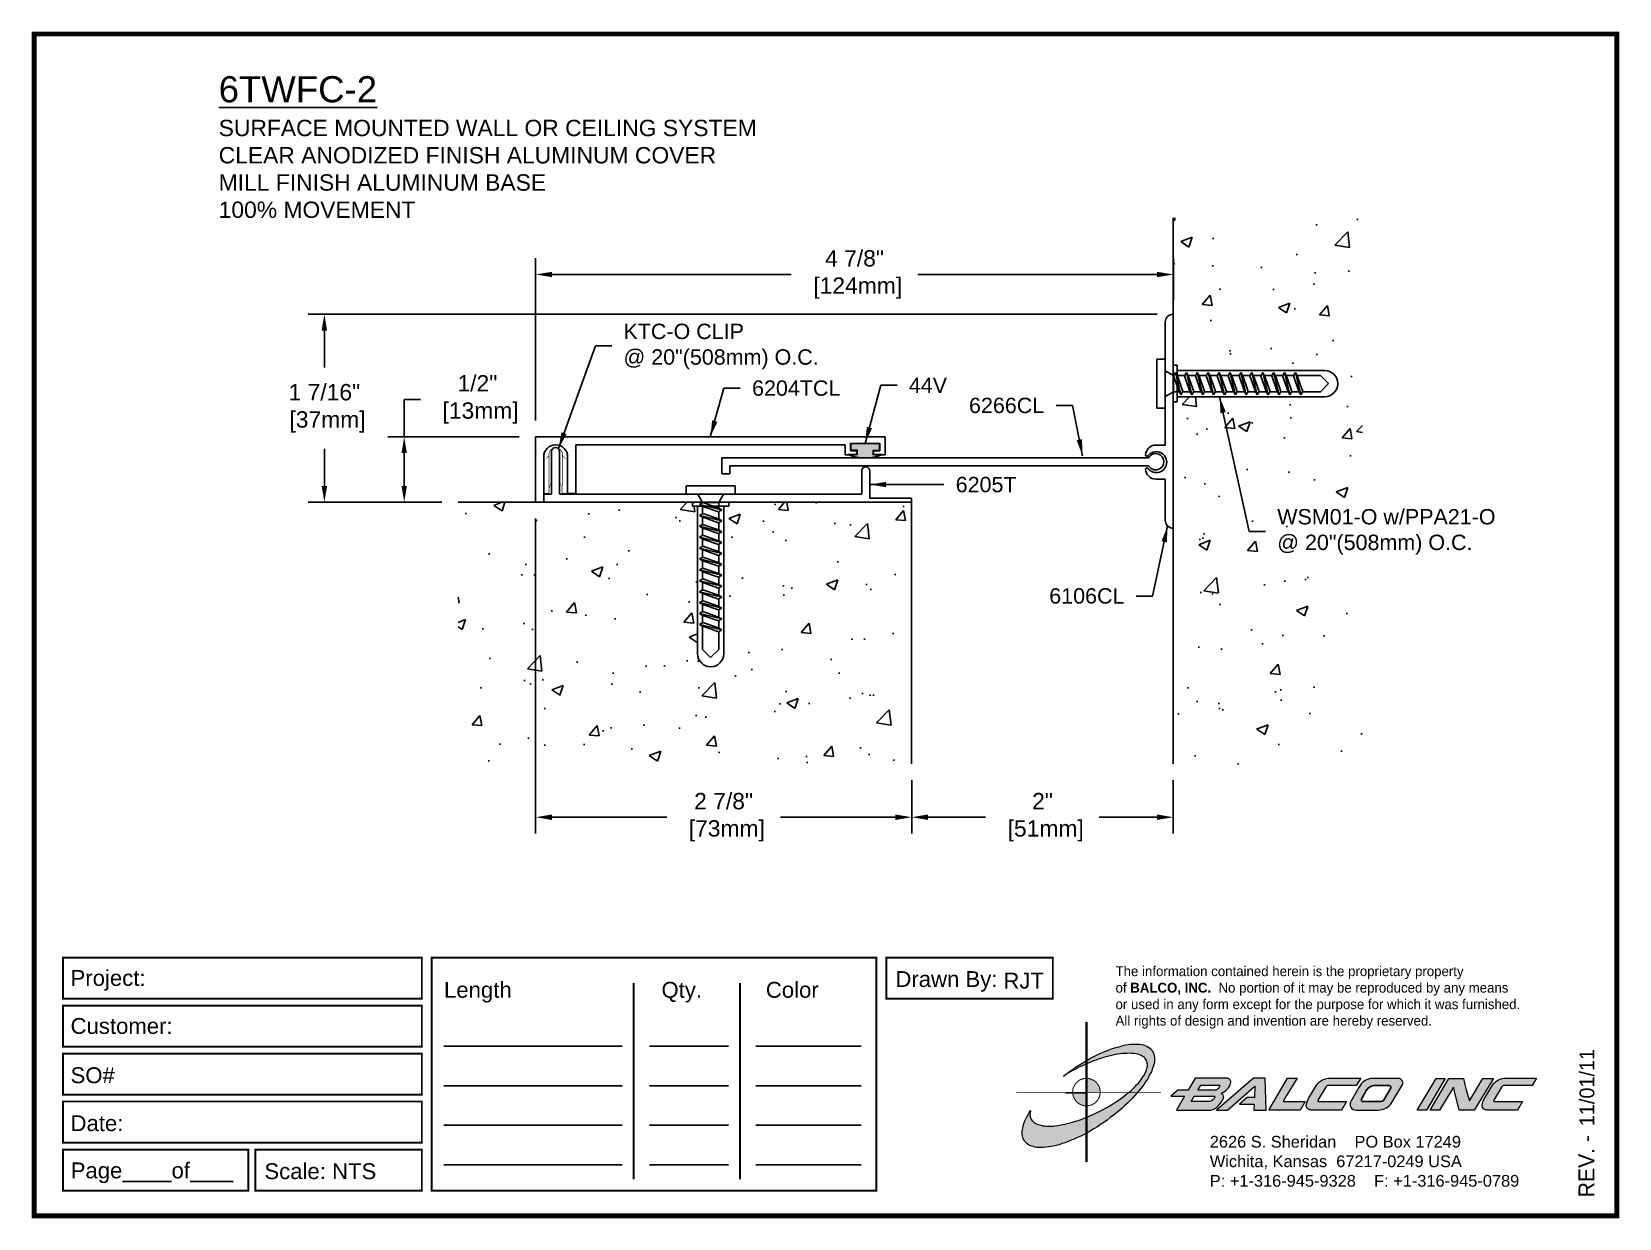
# Paper-space layout 'Layout1' of a CAD drawing. Header units: inches. Extents: x 0 to 10, y 0 to 7.5.
# The model-space entities are those that its viewports show. They can reach past a viewport. Long polylines and large blocks are cut down to what shows.
import ezdxf

# ---------------------------------------------------------------- set-up
doc = ezdxf.new("R2010")
doc.units = ezdxf.units.IN
doc.header["$MEASUREMENT"] = 0
for name, color, linetype in [('Anchors', 4, 'Continuous'), ('Border', 7, 'Continuous'), ('Conditions', 1, 'Continuous'), ('Dimensions', 3, 'Continuous'), ('Fillers', 2, 'Continuous'), ('Metals', 7, 'Continuous'), ('Text', 2, 'Continuous')]:
    doc.layers.add(name, color=color, linetype=linetype)
doc.styles.add('ARIAL', font='arial.ttf')
doc.styles.add('Copyright', font='ERASDEMI.TTF')
doc.styles.get("Standard").update_dxf_attribs({"font": 'arial.ttf'})
doc.dimstyles.new('ARIAL', dxfattribs={"dimtxt": 0.125, "dimasz": 0.125, "dimexe": 0.125, "dimexo": 0.125, "dimgap": 0.125, "dimtad": 0, "dimtih": 1, "dimtoh": 1, "dimdec": 4, "dimzin": 0, "dimdsep": 46, "dimlunit": 4, "dimtxsty": 'ARIAL', "dimcen": 0.09, "dimadec": 0, "dimazin": 0, "dimtfac": 1, "dimtdec": 4, "dimtofl": 0, "dimtmove": 0, "dimatfit": 3, "dimfxl": 0, "dimfrac": 2, "dimtolj": 1, "dimtzin": 0, "dimarcsym": 0})
doc.dimstyles.get("Standard").update_dxf_attribs({"dimtxt": 0.1175, "dimasz": 0.1175, "dimexe": 0.125, "dimexo": 0.125, "dimgap": 0.09, "dimtad": 0, "dimtih": 1, "dimtoh": 1, "dimdec": 4, "dimzin": 0, "dimdsep": 46, "dimlunit": 4, "dimtxsty": 'Standard', "dimcen": 0.09, "dimadec": 0, "dimazin": 0, "dimtfac": 1, "dimtdec": 4, "dimtofl": 0, "dimtmove": 0, "dimatfit": 3, "dimfxl": 0, "dimfrac": 2, "dimtolj": 1, "dimtzin": 0, "dimarcsym": 0})

# ---------------------------------------------------------------- blocks, each defined once
blk = doc.blocks.new('ACADlogo')
h = blk.add_hatch(color=256)
h.paths.add_polyline_path([(-3.346, 1.223), (-3.351, 1.223), (-3.351, 0.979), (-3.346, 0.982)])
h.paths.add_polyline_path([(-3.346, 0.961), (-3.351, 0.959), (-3.351, 0.868), (-3.346, 0.868)])
h.paths.add_polyline_path([(-3.346, 0.777), (-3.351, 0.777), (-3.351, 0.699), (-3.351, 0.695), (-3.35, 0.695), (-3.346, 0.695)])
h.paths.add_polyline_path([(-3.346, 0.864), (-3.346, 0.868), (-3.35, 0.868), (-3.351, 0.868), (-3.351, 0.777), (-3.346, 0.777), (-3.346, 0.778), (-3.348, 0.778)])
h.paths.add_polyline_path([(-3.346, 0.524), (-3.351, 0.521), (-3.351, 0.342), (-3.346, 0.342)])
h.paths.add_polyline_path([(-3.346, 0.695), (-3.351, 0.695), (-3.351, 0.621), (-3.346, 0.623)])
h.paths.add_polyline_path([(-3.346, 0.623), (-3.351, 0.621), (-3.351, 0.521), (-3.346, 0.524)])
h.paths.add_polyline_path([(-3.346, 0.982), (-3.351, 0.979), (-3.351, 0.959), (-3.346, 0.961)])
h = blk.add_hatch(color=175)
h.paths.add_polyline_path([(-3.518, 0.573), (-3.534, 0.571), (-3.548, 0.569), (-3.562, 0.567), (-3.576, 0.567), (-3.589, 0.566), (-3.602, 0.567), (-3.614, 0.568), (-3.625, 0.569), (-3.636, 0.572), (-3.646, 0.574), (-3.656, 0.577), (-3.664, 0.581), (-3.673, 0.585), (-3.679, 0.589), (-3.685, 0.595), (-3.688, 0.598), (-3.691, 0.6), (-3.695, 0.607), (-3.699, 0.614), (-3.703, 0.621), (-3.704, 0.626), (-3.705, 0.631), (-3.706, 0.637), (-3.706, 0.642), (-3.705, 0.648), (-3.705, 0.653), (-3.703, 0.659), (-3.702, 0.665), (-3.71, 0.652), (-3.717, 0.639), (-3.725, 0.626), (-3.731, 0.613), (-3.737, 0.601), (-3.741, 0.589), (-3.746, 0.577), (-3.749, 0.566), (-3.751, 0.555), (-3.753, 0.544), (-3.754, 0.538), (-3.754, 0.533), (-3.755, 0.523), (-3.754, 0.513), (-3.753, 0.508), (-3.752, 0.503), (-3.75, 0.494), (-3.748, 0.486), (-3.743, 0.477), (-3.74, 0.473), (-3.738, 0.469), (-3.734, 0.465), (-3.73, 0.461), (-3.723, 0.455), (-3.715, 0.449), (-3.706, 0.445), (-3.695, 0.44), (-3.685, 0.437), (-3.674, 0.434), (-3.661, 0.432), (-3.648, 0.431), (-3.634, 0.431), (-3.62, 0.431), (-3.604, 0.433), (-3.588, 0.435), (-3.572, 0.438), (-3.556, 0.441), (-3.538, 0.445), (-3.52, 0.449), (-3.503, 0.456), (-3.483, 0.461), (-3.464, 0.469), (-3.445, 0.477), (-3.426, 0.485), (-3.406, 0.494), (-3.385, 0.503), (-3.364, 0.514), (-3.351, 0.521), (-3.351, 0.621), (-3.364, 0.616), (-3.382, 0.609), (-3.4, 0.603), (-3.418, 0.598), (-3.436, 0.592), (-3.453, 0.587), (-3.47, 0.583), (-3.486, 0.579), (-3.503, 0.576)])
h.paths.add_polyline_path([(-3.215, 0.687), (-3.251, 0.667), (-3.289, 0.649), (-3.327, 0.631), (-3.345, 0.623), (-3.346, 0.623), (-3.346, 0.524), (-3.343, 0.525), (-3.323, 0.537), (-3.302, 0.549), (-3.28, 0.563), (-3.259, 0.577), (-3.238, 0.59), (-3.218, 0.605), (-3.198, 0.62), (-3.179, 0.635), (-3.16, 0.65), (-3.141, 0.665), (-3.123, 0.681), (-3.106, 0.696), (-3.089, 0.712), (-3.074, 0.727), (-3.058, 0.743), (-3.043, 0.759), (-3.03, 0.775), (-3.028, 0.777), (-3.085, 0.777), (-3.091, 0.772), (-3.105, 0.761), (-3.118, 0.75), (-3.134, 0.739), (-3.149, 0.729), (-3.165, 0.718), (-3.182, 0.707), (-3.198, 0.697)])
h.paths.add_polyline_path([(-2.921, 1.009), (-2.922, 1.015), (-2.924, 1.02), (-2.926, 1.029), (-2.931, 1.038), (-2.934, 1.043), (-2.936, 1.047), (-2.94, 1.05), (-2.943, 1.054), (-2.951, 1.06), (-2.959, 1.066), (-2.968, 1.071), (-2.978, 1.075), (-2.989, 1.079), (-3, 1.081), (-3.013, 1.083), (-3.026, 1.084), (-3.04, 1.084), (-3.054, 1.084), (-3.07, 1.083), (-3.085, 1.081), (-3.102, 1.079), (-3.118, 1.075), (-3.136, 1.07), (-3.153, 1.066), (-3.171, 1.06), (-3.191, 1.054), (-3.21, 1.047), (-3.229, 1.039), (-3.248, 1.031), (-3.268, 1.022), (-3.289, 1.012), (-3.31, 1.002), (-3.33, 0.991), (-3.346, 0.982), (-3.346, 0.961), (-3.342, 0.962), (-3.323, 0.971), (-3.305, 0.978), (-3.287, 0.984), (-3.268, 0.991), (-3.251, 0.996), (-3.234, 1.002), (-3.216, 1.007), (-3.199, 1.011), (-3.182, 1.015), (-3.167, 1.018), (-3.15, 1.021), (-3.136, 1.023), (-3.121, 1.025), (-3.107, 1.026), (-3.093, 1.026), (-3.079, 1.027), (-3.067, 1.026), (-3.054, 1.026), (-3.043, 1.025), (-3.032, 1.022), (-3.022, 1.02), (-3.013, 1.016), (-3.004, 1.013), (-2.997, 1.009), (-2.989, 1.005), (-2.983, 0.999), (-2.98, 0.996), (-2.978, 0.994), (-2.973, 0.987), (-2.969, 0.981), (-2.967, 0.973), (-2.965, 0.965), (-2.964, 0.957), (-2.964, 0.949), (-2.964, 0.944), (-2.965, 0.94), (-2.967, 0.93), (-2.969, 0.921), (-2.973, 0.911), (-2.978, 0.901), (-2.983, 0.891), (-2.989, 0.881), (-2.996, 0.871), (-3.004, 0.86), (-3.012, 0.849), (-3.021, 0.838), (-3.032, 0.827), (-3.042, 0.816), (-3.053, 0.805), (-3.065, 0.794), (-3.077, 0.783), (-3.085, 0.777), (-3.028, 0.777), (-3.016, 0.791), (-3.004, 0.806), (-2.992, 0.822), (-2.981, 0.837), (-2.971, 0.852), (-2.962, 0.866), (-2.954, 0.882), (-2.946, 0.896), (-2.939, 0.91), (-2.934, 0.924), (-2.929, 0.938), (-2.926, 0.944), (-2.925, 0.951), (-2.922, 0.963), (-2.92, 0.975), (-2.92, 0.982), (-2.919, 0.987), (-2.92, 0.999), (-2.92, 1.005)])
h.paths.add_polyline_path([(-3.372, 0.966), (-3.393, 0.953), (-3.415, 0.94), (-3.435, 0.925), (-3.455, 0.911), (-3.475, 0.897), (-3.494, 0.882), (-3.468, 0.898), (-3.439, 0.915), (-3.41, 0.93), (-3.396, 0.938), (-3.38, 0.945), (-3.351, 0.959), (-3.351, 0.979)])
h = blk.add_hatch(color=256)
h.paths.add_polyline_path([(-3.268, 0.814), (-3.27, 0.819), (-3.273, 0.824), (-3.276, 0.828), (-3.279, 0.833), (-3.282, 0.837), (-3.286, 0.841), (-3.29, 0.845), (-3.294, 0.849), (-3.298, 0.852), (-3.303, 0.855), (-3.308, 0.858), (-3.313, 0.86), (-3.318, 0.863), (-3.323, 0.864), (-3.328, 0.866), (-3.334, 0.867), (-3.339, 0.868), (-3.345, 0.868), (-3.346, 0.868), (-3.346, 0.777), (-3.335, 0.777), (-3.262, 0.777), (-3.262, 0.781), (-3.262, 0.787), (-3.263, 0.792), (-3.264, 0.798), (-3.265, 0.803), (-3.266, 0.808)])
h.paths.add_polyline_path([(-3.351, 0.777), (-3.436, 0.777), (-3.435, 0.773), (-3.435, 0.768), (-3.434, 0.762), (-3.432, 0.757), (-3.431, 0.752), (-3.428, 0.747), (-3.426, 0.742), (-3.423, 0.737), (-3.42, 0.732), (-3.417, 0.728), (-3.414, 0.723), (-3.41, 0.719), (-3.406, 0.716), (-3.401, 0.712), (-3.397, 0.709), (-3.392, 0.706), (-3.387, 0.704), (-3.382, 0.701), (-3.377, 0.699), (-3.372, 0.698), (-3.367, 0.696), (-3.361, 0.695), (-3.356, 0.695), (-3.351, 0.695)])
h.paths.add_polyline_path([(-3.346, 0.868), (-3.35, 0.868), (-3.351, 0.868), (-3.351, 0.777), (-3.346, 0.777)])
h = blk.add_hatch(color=256)
h.paths.add_polyline_path([(-2.438, 0.844, 0.412988), (-2.461, 0.869), (-2.663, 0.869), (-2.707, 0.794), (-2.771, 0.794), (-2.815, 0.755), (-2.73, 0.755), (-2.781, 0.668), (-2.563, 0.668, 0.107996), (-2.538, 0.677, 0.108939), (-2.494, 0.724, 0.080345), (-2.483, 0.745, 0.419497), (-2.499, 0.773, 0.149928), (-2.447, 0.815, 0.134283)])
h.paths.add_polyline_path([(-2.507, 0.821, -0.209012), (-2.532, 0.794), (-2.538, 0.794), (-2.646, 0.794), (-2.627, 0.825), (-2.51, 0.825, -0.56619)], flags=16)
h.paths.add_polyline_path([(-2.538, 0.75, -0.241309), (-2.569, 0.722), (-2.688, 0.722), (-2.669, 0.755), (-2.541, 0.755, -0.56619)], flags=16)
for points in [[(-2.285, 0.819), (-2.287, 0.748), (-2.335, 0.748), (-2.383, 0.705), (-2.29, 0.705), (-2.292, 0.668), (-2.215, 0.668), (-2.221, 0.869), (-2.295, 0.869), (-2.527, 0.668), (-2.458, 0.668)], [(-2.018, 0.869), (-2.079, 0.869), (-2.198, 0.668), (-2, 0.668), (-1.968, 0.722), (-2.107, 0.722), (-2.085, 0.759), (-2.064, 0.794)], [(-1.617, 0.869), (-1.807, 0.869, 0.270182), (-1.896, 0.825), (-1.946, 0.742, 0.109019), (-1.961, 0.695, 0.340665), (-1.945, 0.672, 0.129907), (-1.923, 0.668), (-1.738, 0.668), (-1.706, 0.722), (-1.878, 0.722), (-1.882, 0.722, -0.601242), (-1.887, 0.731), (-1.838, 0.813, -0.253048), (-1.821, 0.823), (-1.645, 0.823)], [(-1.083, 0.867), (-1.14, 0.867), (-1.261, 0.667), (-1.26, 0.667), (-1.202, 0.667)], [(-0.96, 0.83), (-0.969, 0.867), (-1.061, 0.867), (-1.179, 0.667), (-1.12, 0.667), (-1.031, 0.812), (-0.995, 0.667), (-0.9, 0.667), (-0.778, 0.867), (-0.846, 0.867), (-0.931, 0.727), (-0.951, 0.795)], [(-0.507, 0.869), (-0.697, 0.869, 0.270182), (-0.786, 0.825), (-0.836, 0.742, 0.109019), (-0.85, 0.695, 0.340665), (-0.835, 0.672, 0.129907), (-0.812, 0.668), (-0.628, 0.668), (-0.595, 0.722), (-0.768, 0.722), (-0.772, 0.722, -0.601242), (-0.777, 0.731), (-0.728, 0.813, -0.253048), (-0.71, 0.823), (-0.534, 0.823)], [(-3.346, 0.623), (-3.351, 0.621), (-3.351, 0.521), (-3.346, 0.524)]]:
    blk.add_hatch(color=256).paths.add_polyline_path(points)
h = blk.add_hatch(color=256)
h.paths.add_polyline_path([(-1.377, 0.868), (-1.383, 0.868), (-1.383, 0.868), (-1.44, 0.868), (-1.492, 0.868), (-1.541, 0.868, 0.297712), (-1.628, 0.811), (-1.68, 0.723, 0.585116), (-1.646, 0.668), (-1.506, 0.668, 0.210586), (-1.429, 0.703), (-1.415, 0.726), (-1.389, 0.769), (-1.352, 0.831, 0.4352)])
h.paths.add_polyline_path([(-1.437, 0.823, -0.603783), (-1.428, 0.805), (-1.431, 0.801), (-1.434, 0.796), (-1.438, 0.789), (-1.474, 0.728, -0.229001), (-1.489, 0.722), (-1.494, 0.722), (-1.501, 0.722), (-1.597, 0.722), (-1.604, 0.722, -0.492401), (-1.613, 0.734), (-1.601, 0.757), (-1.591, 0.775), (-1.582, 0.791, -0.238368), (-1.535, 0.823)], flags=16)
for q in [(-3.48, 0.777), (-3.351, 0.642)]:
    blk.add_line((-3.351, 0.777), q)
at = {"color": 7, "lineweight": 0}
for points in [[(-3.351, 1.223), (-3.346, 1.223), (-3.346, 0.342), (-3.351, 0.342), (-3.351, 1.223)], [(-2.292, 0.668), (-2.215, 0.668), (-2.221, 0.869), (-2.295, 0.869), (-2.527, 0.668), (-2.458, 0.668), (-2.285, 0.819), (-2.287, 0.748), (-2.286, 0.748), (-2.335, 0.748), (-2.383, 0.705), (-2.29, 0.705), (-2.292, 0.668), (-2.292, 0.668)], [(-2.198, 0.668), (-2.079, 0.869), (-2.018, 0.869), (-2.064, 0.794), (-2.085, 0.759), (-2.107, 0.722), (-1.968, 0.722), (-2, 0.668), (-2.198, 0.668), (-2.198, 0.668)], [(-1.383, 0.868), (-1.383, 0.868)], [(-1.261, 0.667), (-1.14, 0.867), (-1.083, 0.867), (-1.202, 0.667), (-1.26, 0.667), (-1.261, 0.667), (-1.261, 0.667)], [(-0.9, 0.667), (-0.995, 0.667), (-1.031, 0.812), (-1.12, 0.667), (-1.179, 0.667), (-1.061, 0.867), (-0.969, 0.867), (-0.96, 0.83), (-0.951, 0.795), (-0.931, 0.727), (-0.846, 0.867), (-0.778, 0.867), (-0.9, 0.667), (-0.9, 0.667)]]:
    blk.add_lwpolyline(points, dxfattribs=at)
at = {"color": 175, "lineweight": 0}
blk.add_lwpolyline([(-2.926, 1.029), (-2.924, 1.02), (-2.922, 1.015), (-2.921, 1.009), (-2.92, 1.005), (-2.92, 0.999), (-2.919, 0.987), (-2.92, 0.982), (-2.92, 0.975), (-2.922, 0.963), (-2.925, 0.951), (-2.926, 0.944), (-2.929, 0.938), (-2.934, 0.924), (-2.939, 0.91), (-2.946, 0.896), (-2.954, 0.882), (-2.962, 0.866), (-2.971, 0.852), (-2.981, 0.837), (-2.992, 0.822), (-3.004, 0.806), (-3.016, 0.791), (-3.03, 0.775), (-3.043, 0.759), (-3.058, 0.743), (-3.074, 0.727), (-3.089, 0.712), (-3.106, 0.696), (-3.123, 0.681), (-3.141, 0.665), (-3.16, 0.65), (-3.179, 0.635), (-3.198, 0.62), (-3.218, 0.605), (-3.238, 0.59), (-3.259, 0.577), (-3.28, 0.563), (-3.302, 0.549), (-3.323, 0.537), (-3.343, 0.525), (-3.364, 0.514), (-3.385, 0.503), (-3.406, 0.494), (-3.426, 0.485), (-3.445, 0.477), (-3.464, 0.469), (-3.483, 0.461), (-3.503, 0.456), (-3.52, 0.449), (-3.538, 0.445), (-3.556, 0.441), (-3.572, 0.438), (-3.588, 0.435), (-3.604, 0.433), (-3.62, 0.431), (-3.634, 0.431), (-3.648, 0.431), (-3.661, 0.432), (-3.674, 0.434), (-3.685, 0.437), (-3.695, 0.44), (-3.706, 0.445), (-3.715, 0.449), (-3.723, 0.455), (-3.73, 0.461), (-3.734, 0.465), (-3.738, 0.469), (-3.74, 0.473), (-3.743, 0.477), (-3.748, 0.486), (-3.75, 0.494), (-3.752, 0.503), (-3.753, 0.508), (-3.754, 0.513), (-3.755, 0.523), (-3.754, 0.533), (-3.754, 0.538), (-3.753, 0.544), (-3.751, 0.555), (-3.749, 0.566), (-3.746, 0.577), (-3.741, 0.589), (-3.737, 0.601), (-3.731, 0.613), (-3.725, 0.626), (-3.717, 0.639), (-3.71, 0.652), (-3.702, 0.665), (-3.703, 0.659), (-3.705, 0.653), (-3.705, 0.648), (-3.706, 0.642), (-3.706, 0.637), (-3.705, 0.631), (-3.704, 0.626), (-3.703, 0.621), (-3.699, 0.614), (-3.695, 0.607), (-3.691, 0.6), (-3.688, 0.598), (-3.685, 0.595), (-3.679, 0.589), (-3.673, 0.585), (-3.664, 0.581), (-3.656, 0.577), (-3.646, 0.574), (-3.636, 0.572), (-3.625, 0.569), (-3.614, 0.568), (-3.602, 0.567), (-3.589, 0.566), (-3.576, 0.567), (-3.562, 0.567), (-3.548, 0.569), (-3.534, 0.571), (-3.518, 0.573), (-3.503, 0.576), (-3.486, 0.579), (-3.47, 0.583), (-3.453, 0.587), (-3.436, 0.592), (-3.418, 0.598), (-3.4, 0.603), (-3.382, 0.609), (-3.364, 0.616), (-3.345, 0.623), (-3.327, 0.631), (-3.289, 0.649), (-3.251, 0.667), (-3.215, 0.687), (-3.198, 0.697), (-3.182, 0.707), (-3.165, 0.718), (-3.149, 0.729), (-3.134, 0.739), (-3.118, 0.75), (-3.105, 0.761), (-3.091, 0.772), (-3.077, 0.783), (-3.065, 0.794), (-3.053, 0.805), (-3.042, 0.816), (-3.032, 0.827), (-3.021, 0.838), (-3.012, 0.849), (-3.004, 0.86), (-2.996, 0.871), (-2.989, 0.881), (-2.983, 0.891), (-2.978, 0.901), (-2.973, 0.911), (-2.969, 0.921), (-2.967, 0.93), (-2.965, 0.94), (-2.964, 0.944), (-2.964, 0.949), (-2.964, 0.957), (-2.965, 0.965), (-2.967, 0.973), (-2.969, 0.981), (-2.973, 0.987), (-2.978, 0.994), (-2.98, 0.996), (-2.983, 0.999), (-2.989, 1.005), (-2.997, 1.009), (-3.004, 1.013), (-3.013, 1.016), (-3.022, 1.02), (-3.032, 1.022), (-3.043, 1.025), (-3.054, 1.026), (-3.067, 1.026), (-3.079, 1.027), (-3.093, 1.026), (-3.107, 1.026), (-3.121, 1.025), (-3.136, 1.023), (-3.15, 1.021), (-3.167, 1.018), (-3.182, 1.015), (-3.199, 1.011), (-3.216, 1.007), (-3.234, 1.002), (-3.251, 0.996), (-3.268, 0.991), (-3.287, 0.984), (-3.305, 0.978), (-3.323, 0.971), (-3.342, 0.962), (-3.38, 0.945), (-3.396, 0.938), (-3.41, 0.93), (-3.439, 0.915), (-3.468, 0.898), (-3.494, 0.882), (-3.475, 0.897), (-3.455, 0.911), (-3.435, 0.925), (-3.415, 0.94), (-3.393, 0.953), (-3.372, 0.966), (-3.351, 0.979), (-3.33, 0.991), (-3.31, 1.002), (-3.289, 1.012), (-3.268, 1.022), (-3.248, 1.031), (-3.229, 1.039), (-3.21, 1.047), (-3.191, 1.054), (-3.171, 1.06), (-3.153, 1.066), (-3.136, 1.07), (-3.118, 1.075), (-3.102, 1.079), (-3.085, 1.081), (-3.07, 1.083), (-3.054, 1.084), (-3.04, 1.084), (-3.026, 1.084), (-3.013, 1.083), (-3, 1.081), (-2.989, 1.079), (-2.978, 1.075), (-2.968, 1.071), (-2.959, 1.066), (-2.951, 1.06), (-2.943, 1.054), (-2.94, 1.05), (-2.936, 1.047), (-2.934, 1.043), (-2.931, 1.038), (-2.926, 1.029), (-2.926, 1.029)], dxfattribs=at)
at = {"color": 7, "lineweight": 0, "const_width": 0.0064}
blk.add_lwpolyline([(-3.262, 0.781), (-3.262, 0.787), (-3.263, 0.792), (-3.264, 0.798), (-3.265, 0.803), (-3.266, 0.808), (-3.268, 0.814), (-3.27, 0.819), (-3.273, 0.824), (-3.276, 0.828), (-3.279, 0.833), (-3.282, 0.837), (-3.286, 0.841), (-3.29, 0.845), (-3.294, 0.849), (-3.298, 0.852), (-3.303, 0.855), (-3.308, 0.858), (-3.313, 0.86), (-3.318, 0.863), (-3.323, 0.864), (-3.328, 0.866), (-3.334, 0.867), (-3.339, 0.868), (-3.345, 0.868), (-3.35, 0.868), (-3.356, 0.868), (-3.361, 0.867), (-3.367, 0.866), (-3.372, 0.865), (-3.377, 0.863), (-3.382, 0.862), (-3.387, 0.859), (-3.392, 0.857), (-3.397, 0.854), (-3.401, 0.851), (-3.406, 0.847), (-3.41, 0.843), (-3.414, 0.839), (-3.417, 0.835), (-3.42, 0.831), (-3.423, 0.826), (-3.426, 0.821), (-3.428, 0.816), (-3.431, 0.811), (-3.432, 0.806), (-3.434, 0.801), (-3.435, 0.795), (-3.435, 0.79), (-3.436, 0.784), (-3.436, 0.779), (-3.435, 0.773), (-3.435, 0.768), (-3.434, 0.762), (-3.432, 0.757), (-3.431, 0.752), (-3.428, 0.747), (-3.426, 0.742), (-3.423, 0.737), (-3.42, 0.732), (-3.417, 0.728), (-3.414, 0.723), (-3.41, 0.719), (-3.406, 0.716), (-3.401, 0.712), (-3.397, 0.709), (-3.392, 0.706), (-3.387, 0.704), (-3.382, 0.701), (-3.377, 0.699), (-3.372, 0.698), (-3.367, 0.696), (-3.361, 0.695), (-3.356, 0.695), (-3.35, 0.695), (-3.345, 0.695), (-3.339, 0.695), (-3.334, 0.696), (-3.328, 0.697), (-3.323, 0.698), (-3.318, 0.7), (-3.313, 0.702), (-3.308, 0.705), (-3.303, 0.708), (-3.298, 0.711), (-3.294, 0.714), (-3.29, 0.718), (-3.286, 0.721), (-3.282, 0.726), (-3.279, 0.73), (-3.276, 0.734), (-3.273, 0.739), (-3.27, 0.744), (-3.268, 0.749), (-3.266, 0.754), (-3.265, 0.76), (-3.264, 0.765), (-3.263, 0.77), (-3.262, 0.776), (-3.262, 0.781)], dxfattribs=at)
at = {"color": 7, "lineweight": 0}
for points in [[(-2.447, 0.815, 0.130368), (-2.438, 0.843, 0.448367), (-2.463, 0.869), (-2.663, 0.869), (-2.707, 0.794), (-2.771, 0.794), (-2.815, 0.755), (-2.73, 0.755), (-2.781, 0.668), (-2.563, 0.668, 0.107996), (-2.538, 0.677, 0.108939), (-2.494, 0.724, 0.077395), (-2.484, 0.744, 0.430878), (-2.499, 0.773, 0.149928)], [(-2.507, 0.821, -0.209012), (-2.532, 0.794), (-2.538, 0.794), (-2.646, 0.794), (-2.627, 0.825), (-2.512, 0.825), (-2.509, 0.825, -0.531288)], [(-1.838, 0.813), (-1.887, 0.731, 0.587385), (-1.882, 0.722), (-1.878, 0.722), (-1.706, 0.722), (-1.738, 0.668), (-1.923, 0.668, -0.129907), (-1.945, 0.672, -0.349839), (-1.961, 0.696, -0.107341), (-1.946, 0.742), (-1.896, 0.825, -0.270182), (-1.807, 0.869), (-1.617, 0.869), (-1.645, 0.823), (-1.821, 0.823, 0.252436)], [(-1.68, 0.723, 0.585116), (-1.646, 0.668), (-1.506, 0.668, 0.210586), (-1.429, 0.703), (-1.415, 0.726), (-1.389, 0.769), (-1.352, 0.831, 0.4352), (-1.377, 0.868), (-1.383, 0.868), (-1.383, 0.868), (-1.44, 0.868), (-1.492, 0.868), (-1.541, 0.868, 0.297712), (-1.628, 0.811)], [(-0.728, 0.813), (-0.777, 0.731, 0.587385), (-0.772, 0.722), (-0.768, 0.722), (-0.595, 0.722), (-0.628, 0.668), (-0.812, 0.668, -0.129907), (-0.835, 0.672, -0.349839), (-0.85, 0.696, -0.107341), (-0.836, 0.742), (-0.786, 0.825, -0.270182), (-0.697, 0.869), (-0.507, 0.869), (-0.534, 0.823), (-0.71, 0.823, 0.252436)], [(-2.569, 0.722), (-2.688, 0.722), (-2.669, 0.755), (-2.543, 0.755), (-2.54, 0.755, -0.531288), (-2.538, 0.75, -0.241309)]]:
    blk.add_lwpolyline(points, format="xyb", close=True, dxfattribs=at)
blk.add_lwpolyline([(-1.437, 0.823), (-1.535, 0.823, 0.238368), (-1.582, 0.791), (-1.591, 0.775), (-1.601, 0.757), (-1.613, 0.734, 0.490298), (-1.604, 0.722), (-1.597, 0.722), (-1.501, 0.722), (-1.494, 0.722), (-1.489, 0.722, 0.229001), (-1.474, 0.728), (-1.438, 0.789), (-1.434, 0.796), (-1.431, 0.801), (-1.428, 0.805, 0.603783)], format="xyb", close=True)
blk.add_lwpolyline([(-2.879, 0.777, 0.00455, 0.00455, 0), (-3.791, 0.777, 0.00183, 0.00183, 0), (-3.791, 0.777, 0.00183, 0.00183, 0)], format="xyseb", dxfattribs=at)
blk = doc.blocks.new('Quantity Data')
at = {"layer": 'Border', "color": 253}
for p, q in [((2.755, 1.254), (3.881, 1.254)), ((4.054, 1.254), (4.553, 1.254)), ((4.725, 1.254), (5.389, 1.254)), ((2.755, 1.004), (3.881, 1.004)), ((4.054, 1.004), (4.553, 1.004)), ((4.725, 1.004), (5.389, 1.004)), ((2.755, 0.754), (3.881, 0.754)), ((4.054, 0.754), (4.553, 0.754)), ((4.725, 0.754), (5.389, 0.754)), ((2.755, 0.504), (3.881, 0.504)), ((4.054, 0.504), (4.553, 0.504)), ((4.725, 0.504), (5.389, 0.504))]:
    blk.add_line(p, q, dxfattribs=at)
at = {"layer": 'Border', "const_width": 0.0125}
blk.add_lwpolyline([(5.485, 0.341), (2.678, 0.341), (2.678, 1.813), (5.485, 1.813)], close=True, dxfattribs=at)
for points in [[(3.953, 1.653), (3.953, 0.412)], [(4.625, 1.653), (4.625, 0.412)]]:
    blk.add_lwpolyline(points, dxfattribs=at)
at = {"layer": 'Border', "style": 'ARIAL'}
for s, p in [('Length', (2.756, 1.559)), ('Qty.', (4.129, 1.559)), ('Color', (4.788, 1.559))]:
    blk.add_text(s, height=0.1, dxfattribs=at).set_placement(p)
blk = doc.blocks.new('Drawn By')
at = {"layer": 'Border', "const_width": 0.0125}
blk.add_lwpolyline([(5.38, 1.813), (6.432, 1.813), (6.432, 1.554), (5.38, 1.554)], close=True, dxfattribs=at)
at = {"layer": 'Border', "style": 'ARIAL'}
blk.add_text('Drawn By: ', height=0.1, dxfattribs=at).set_placement((5.438, 1.627))
blk.add_attdef('XXX', (6.12, 1.617), '', height=0.1, dxfattribs=at)
blk = doc.blocks.new('Project Info')
at = {"layer": 'Border', "const_width": 0.0125}
for points in [[(0.182, 1.813), (2.448, 1.813), (2.448, 1.554), (0.182, 1.554)], [(0.182, 1.51), (2.448, 1.51), (2.448, 1.251), (0.182, 1.251)], [(0.182, 1.207), (2.448, 1.207), (2.448, 0.947), (0.182, 0.947)], [(0.182, 0.904), (2.448, 0.904), (2.448, 0.644), (0.182, 0.644)], [(0.182, 0.6), (1.352, 0.6), (1.352, 0.341), (0.182, 0.341)], [(1.396, 0.6), (2.448, 0.6), (2.448, 0.341), (1.396, 0.341)]]:
    blk.add_lwpolyline(points, close=True, dxfattribs=at)
at = {"layer": 'Border', "style": 'ARIAL'}
for s, p in [('Project:', (0.23, 1.634)), ('Customer:', (0.23, 1.331)), ('SO#', (0.23, 1.02)), ('Date:', (0.23, 0.717)), ('Page%%u        %%uof%%u       ', (0.231, 0.419)), ('Scale: NTS', (1.454, 0.414))]:
    blk.add_text(s, height=0.1, dxfattribs=at).set_placement(p)
blk = doc.blocks.new('REV')
at = {"style": 'Copyright'}
blk.add_text('REV. -', height=0.1, rotation=90, dxfattribs=at).set_placement((-0.142, 0.117))
at = {"style": 'Copyright', "flags": 4}
blk.add_attdef('REVISIONDATE', (-0.142, 0.566), '', height=0.0938, rotation=90, dxfattribs=at)
blk = doc.blocks.new('6204T')
for p, q in [((-0.062, 0.5), (-0.062, 0)), ((-0.062, 0.5), (2.61, 0.5)), ((2.61, 0.5), (2.61, 0.362)), ((0.091, 0.438), (0.092, 0.438)), ((0.245, 0.438), (2.305, 0.438)), ((0.245, 0.438), (0.245, 0.068)), ((2.305, 0.438), (2.305, 0.362)), ((2.345, 0.45), (2.345, 0.392)), ((2.345, 0.45), (2.57, 0.45)), ((2.345, 0.392), (2.381, 0.392)), ((2.395, 0.378), (2.395, 0.376)), ((2.52, 0.378), (2.52, 0.376)), ((2.534, 0.392), (2.57, 0.392)), ((2.57, 0.45), (2.57, 0.392)), ((0, 0.347), (0, 0)), ((0.183, 0.347), (0.183, 0.068)), ((2.305, 0.362), (2.381, 0.362)), ((2.534, 0.362), (2.61, 0.362)), ((-0.062, 0), (0, 0)), ((0.183, 0.068), (0.245, 0.068))]:
    blk.add_line(p, q)
for centre, radius, start, end in [((0.091, 0.347), 0.091, 90, 180), ((0.092, 0.347), 0.091, 0, 90), ((2.381, 0.378), 0.014, 0, 90), ((2.381, 0.376), 0.014, 270, 0), ((2.534, 0.378), 0.014, 90, 180), ((2.534, 0.376), 0.014, 180, 270)]:
    blk.add_arc(centre, radius, start, end)
blk = doc.blocks.new('6205T')
for p, q in [((-2.753, 0.062), (-2.753, 0.389)), ((-2.723, 0.419), (-2.721, 0.419)), ((-2.691, 0.062), (-2.691, 0.389)), ((-0.352, 0.27), (-0.35, 0.27)), ((-0.382, 0.062), (-0.382, 0.24)), ((-0.32, 0.031), (-0.32, 0.24)), ((-2.813, 0), (-2.813, 0.062)), ((-2.813, 0.062), (-2.753, 0.062)), ((-2.813, 0), (0, 0)), ((-2.691, 0.062), (-0.382, 0.062)), ((-0.32, 0.031), (0, 0.031)), ((0, 0), (0, 0.031))]:
    blk.add_line(p, q)
for centre, start, end in [((-2.723, 0.389), 90, 180), ((-2.721, 0.389), 0, 90), ((-0.352, 0.24), 90, 180), ((-0.35, 0.24), 0, 90)]:
    blk.add_arc(centre, 0.03, start, end)
blk = doc.blocks.new('6266')
for p, q in [((-1.613, 0.056), (1.651, 0.056)), ((1.651, 0.056), (1.651, -0.068)), ((-1.613, -0.006), (1.589, -0.006)), ((1.589, -0.006), (1.589, -0.068)), ((1.589, -0.068), (1.651, -0.068))]:
    blk.add_line(p, q)
blk.add_arc((-1.667, 0.025), 0.0625, 29.7357, 330.2643)
blk = doc.blocks.new('A$CB395')
for p, q in [((0.376, 0.062), (0.376, 0.134)), ((0.56, 0.212), (0.558, 0.212)), ((0.636, 0.062), (0.636, 0.134)), ((0.001, 0), (0.001, 0.001)), ((0.001, 0), (1.636, 0)), ((0.062, 0.062), (0.376, 0.062)), ((0.636, 0.062), (1.575, 0.062)), ((1.636, 0), (1.636, 0.001))]:
    blk.add_line(p, q)
for centre, radius, start, end in [((0.454, 0.134), 0.078, 91.7198, 180), ((0.506, 0.13), 0.08, 126.9024, 53.1301), ((0.452, 0.202), 0.01, 306.9024, 91.7198), ((0.56, 0.202), 0.01, 90, 233.1301), ((0.558, 0.134), 0.078, 0, 90), ((0.062, 0.001), 0.061, 90, 180), ((1.575, 0.001), 0.061, 0, 90)]:
    blk.add_arc(centre, radius, start, end)
blk = doc.blocks.new('6106')
blk.add_blockref('A$CB395', (3.627, 2.585))
blk = doc.blocks.new('44v')
blk.add_hatch(color=256).paths.add_polyline_path([(0.11, 0), (-0.11, 0), (-0.11, -0.053), (-0.06, -0.053), (-0.06, -0.086), (-0.13, -0.086, 0.199136), (0.131, -0.086), (0.061, -0.086), (0.061, -0.054), (0.11, -0.054)])
blk.add_lwpolyline([(-0.13, -0.086), (-0.06, -0.086), (-0.06, -0.053), (-0.11, -0.053), (-0.11, 0), (0.11, 0), (0.11, -0.054), (0.061, -0.054), (0.061, -0.086), (0.131, -0.086, -0.199136)], format="xyb", close=True)
blk = doc.blocks.new('A$CB5')
for points in [[(0, 0.252, 0, 0.005, 0), (0.04, 0.291, 0.005, 0.005, 0)], [(0.183, 0.252, 0, 0.005, 0), (0.142, 0.294, 0.005, 0.005, 0)], [(0.06, 0.097, 0, 0.005, 0), (0.041, 0.041, 0.005, 0.005, 0)], [(0.122, 0.097, 0, 0.005, 0), (0.142, 0.041, 0.005, 0.005, 0)]]:
    blk.add_lwpolyline(points, format="xyseb")
at = {"const_width": 0.005}
for points in [[(0.041, 0.313), (0.041, 0.014, -0.414214), (0.031, 0.004), (0.003, 0.004)], [(0.041, 0.313, -0.804927), (0.143, 0.307, 0.586365)], [(0.143, 0.307), (0.141, 0.013, 0.4154), (0.151, 0.003), (0.183, 0.003)]]:
    blk.add_lwpolyline(points, format="xyb", dxfattribs=at)
blk = doc.blocks.new('tclip')
blk.add_blockref('A$CB5', (3.433, 2.823))
blk = doc.blocks.new('WSM01')
for p, q in [((0.005, 0.063), (-0.183, 0.063)), ((-0.183, 0.001), (-0.183, 0.063)), ((0.192, 0.001), (-0.183, 0.001)), ((-0.058, -0.064), (-0.093, 0.001)), ((0.005, 0.063), (0.192, 0.063)), ((0.067, -0.064), (0.103, 0.001)), ((0.192, 0.001), (0.192, 0.063)), ((-0.081, -0.12), (0.091, -0.078)), ((-0.081, -0.12), (-0.055, -0.106)), ((-0.081, -0.12), (-0.055, -0.134)), ((-0.058, -0.107), (-0.058, -0.064)), ((0.067, -0.064), (-0.058, -0.064)), ((0.065, -0.064), (-0.055, -0.106)), ((0.065, -0.093), (-0.055, -0.134)), ((0.091, -0.078), (0.065, -0.064)), ((0.091, -0.078), (0.065, -0.093)), ((0.067, -0.065), (0.067, -0.064)), ((0.067, -0.149), (0.067, -0.092)), ((-0.081, -0.203), (0.091, -0.162)), ((-0.081, -0.203), (-0.055, -0.189)), ((-0.081, -0.203), (-0.055, -0.218)), ((-0.058, -0.191), (-0.058, -0.133)), ((-0.058, -0.274), (-0.058, -0.216)), ((0.065, -0.147), (-0.055, -0.189)), ((0.065, -0.176), (-0.055, -0.218)), ((0.065, -0.231), (-0.055, -0.272)), ((0.091, -0.162), (0.065, -0.147)), ((0.091, -0.162), (0.065, -0.176)), ((0.091, -0.245), (0.065, -0.231)), ((0.067, -0.232), (0.067, -0.175)), ((-0.081, -0.287), (0.091, -0.245)), ((-0.081, -0.287), (-0.055, -0.272)), ((-0.081, -0.287), (-0.055, -0.301)), ((-0.081, -0.37), (0.091, -0.328)), ((-0.081, -0.37), (-0.055, -0.356)), ((-0.058, -0.357), (-0.058, -0.3)), ((0.065, -0.259), (-0.055, -0.301)), ((0.065, -0.314), (-0.055, -0.356)), ((0.065, -0.343), (-0.055, -0.384)), ((0.091, -0.245), (0.065, -0.259)), ((0.091, -0.328), (0.065, -0.314)), ((0.091, -0.328), (0.065, -0.343)), ((0.067, -0.315), (0.067, -0.258)), ((0.067, -0.399), (0.067, -0.342)), ((-0.081, -0.37), (-0.055, -0.384)), ((-0.081, -0.453), (0.091, -0.412)), ((-0.081, -0.453), (-0.055, -0.439)), ((-0.081, -0.453), (-0.055, -0.468)), ((-0.058, -0.441), (-0.058, -0.383)), ((-0.058, -0.524), (-0.058, -0.466)), ((0.065, -0.397), (-0.055, -0.439)), ((0.065, -0.426), (-0.055, -0.468)), ((0.065, -0.481), (-0.055, -0.522)), ((0.091, -0.412), (0.065, -0.397)), ((0.091, -0.412), (0.065, -0.426)), ((0.091, -0.495), (0.065, -0.481)), ((0.067, -0.482), (0.067, -0.425)), ((-0.081, -0.537), (0.091, -0.495)), ((-0.081, -0.537), (-0.055, -0.522)), ((-0.081, -0.537), (-0.055, -0.551)), ((-0.081, -0.62), (0.091, -0.578)), ((-0.081, -0.62), (-0.055, -0.606)), ((-0.058, -0.607), (-0.058, -0.55)), ((0.065, -0.509), (-0.055, -0.551)), ((0.065, -0.564), (-0.055, -0.606)), ((0.065, -0.593), (-0.055, -0.634)), ((0.091, -0.495), (0.065, -0.509)), ((0.091, -0.578), (0.065, -0.564)), ((0.091, -0.578), (0.065, -0.593)), ((0.067, -0.565), (0.067, -0.508)), ((0.067, -0.649), (0.067, -0.592)), ((-0.081, -0.62), (-0.055, -0.634)), ((-0.081, -0.703), (0.091, -0.662)), ((-0.081, -0.703), (-0.055, -0.689)), ((-0.081, -0.703), (-0.055, -0.718)), ((-0.058, -0.691), (-0.058, -0.633)), ((-0.058, -0.774), (-0.058, -0.716)), ((0.065, -0.647), (-0.055, -0.689)), ((0.065, -0.676), (-0.055, -0.718)), ((0.091, -0.662), (0.065, -0.647)), ((0.091, -0.662), (0.065, -0.676)), ((0.067, -0.732), (0.067, -0.675)), ((-0.081, -0.787), (0.091, -0.745)), ((-0.081, -0.787), (-0.055, -0.772)), ((-0.081, -0.787), (-0.055, -0.801)), ((-0.081, -0.87), (0.091, -0.828)), ((-0.058, -0.857), (-0.058, -0.8)), ((0.065, -0.731), (-0.055, -0.772)), ((0.065, -0.759), (-0.055, -0.801)), ((0.065, -0.814), (-0.055, -0.856)), ((0.065, -0.843), (-0.055, -0.884)), ((0.091, -0.745), (0.065, -0.731)), ((0.091, -0.745), (0.065, -0.759)), ((0.091, -0.828), (0.065, -0.814)), ((0.091, -0.828), (0.065, -0.843)), ((0.067, -0.815), (0.067, -0.758)), ((0.067, -0.899), (0.067, -0.842)), ((-0.081, -0.87), (-0.055, -0.856)), ((-0.081, -0.87), (-0.055, -0.884)), ((-0.081, -0.953), (0.091, -0.912)), ((-0.081, -0.953), (-0.055, -0.939)), ((-0.081, -0.953), (-0.055, -0.968)), ((-0.058, -0.941), (-0.058, -0.883)), ((-0.058, -1.024), (-0.058, -0.966)), ((0.065, -0.897), (-0.055, -0.939)), ((0.065, -0.926), (-0.055, -0.968)), ((0.091, -0.912), (0.065, -0.897)), ((0.091, -0.912), (0.065, -0.926)), ((0.067, -0.982), (0.067, -0.925)), ((-0.081, -1.037), (0.091, -0.995)), ((-0.081, -1.037), (-0.055, -1.022)), ((-0.081, -1.037), (-0.055, -1.051)), ((-0.058, -1.187), (-0.058, -1.05)), ((0.065, -0.981), (-0.055, -1.022)), ((0.065, -1.009), (-0.055, -1.051)), ((0.091, -0.995), (0.065, -0.981)), ((0.091, -0.995), (0.065, -1.009)), ((0.067, -1.187), (0.067, -1.008)), ((0.005, -1.249), (-0.058, -1.187)), ((0.005, -1.249), (0.067, -1.187))]:
    blk.add_line(p, q)
blk = doc.blocks.new('PPA21')
for p, q in [((0.14, 0.03), (-0.14, 0.03)), ((-0.14, 0.03), (-0.14, 0)), ((0.14, 0), (-0.14, 0)), ((-0.1, 0), (-0.1, -1.128)), ((0.1, 0), (0.1, -1.128)), ((0.14, 0.03), (0.14, 0)), ((0.001, -1.227), (-0.001, -1.227))]:
    blk.add_line(p, q)
for centre, start, end in [((-0.001, -1.128), 180, 270), ((0.001, -1.128), 270, 0)]:
    blk.add_arc(centre, 0.099, start, end)
blk = doc.blocks.new('*D10')
at = {"layer": 'Defpoints', "color": 0}
for p in [(4.85, 1.257), (6.85, 1.257), (4.85, 0.849)]:
    blk.add_point(p, dxfattribs=at)
at = {"layer": 'Dimensions', "color": 0, "lineweight": -2}
for p, q in [((4.85, 1.132), (4.85, 0.724)), ((6.85, 1.132), (6.85, 0.724)), ((4.975, 0.849), (5.415, 0.849)), ((6.725, 0.849), (6.284, 0.849))]:
    blk.add_line(p, q, dxfattribs=at)
at = {"layer": 'Dimensions', "color": 0}
for points in [[(4.975, 0.87), (4.975, 0.828), (4.85, 0.849)], [(6.725, 0.87), (6.725, 0.828), (6.85, 0.849)]]:
    blk.add_solid(points, dxfattribs=at)
at = {"layer": 'Dimensions', "color": 0, "insert": (5.85, 0.849), "char_height": 0.125, "attachment_point": 5, "style": 'ARIAL'}
blk.add_mtext('\\A1;2"\\P [51mm]', dxfattribs=at)
blk = doc.blocks.new('*D11')
at = {"layer": 'Defpoints', "color": 0}
for p in [(1.975, 3.257), (4.85, 1.257), (1.975, 0.849)]:
    blk.add_point(p, dxfattribs=at)
at = {"layer": 'Dimensions', "color": 0, "lineweight": -2}
for p, q in [((1.975, 3.132), (1.975, 0.724)), ((4.85, 1.132), (4.85, 0.724)), ((2.1, 0.849), (2.977, 0.849)), ((4.725, 0.849), (3.847, 0.849))]:
    blk.add_line(p, q, dxfattribs=at)
at = {"layer": 'Dimensions', "color": 0}
for points in [[(2.1, 0.87), (2.1, 0.828), (1.975, 0.849)], [(4.725, 0.87), (4.725, 0.828), (4.85, 0.849)]]:
    blk.add_solid(points, dxfattribs=at)
at = {"layer": 'Dimensions', "color": 0, "insert": (3.412, 0.849), "char_height": 0.125, "attachment_point": 5, "style": 'ARIAL'}
blk.add_mtext('\\A1;2 7/8"\\P [73mm]', dxfattribs=at)
blk = doc.blocks.new('*D12')
at = {"layer": 'Defpoints', "color": 0}
for p in [(0.97, 3.757), (1.975, 3.757), (1.383, 3.257)]:
    blk.add_point(p, dxfattribs=at)
at = {"layer": 'Dimensions', "color": 0, "lineweight": -2}
for p, q in [((0.97, 3.757), (0.97, 4.043)), ((0.97, 4.043), (1.095, 4.043)), ((1.85, 3.757), (0.845, 3.757)), ((0.97, 3.382), (0.97, 3.632)), ((1.258, 3.257), (0.845, 3.257))]:
    blk.add_line(p, q, dxfattribs=at)
at = {"layer": 'Dimensions', "color": 0}
for points in [[(0.95, 3.632), (0.991, 3.632), (0.97, 3.757)], [(0.95, 3.382), (0.991, 3.382), (0.97, 3.257)]]:
    blk.add_solid(points, dxfattribs=at)
at = {"layer": 'Dimensions', "color": 0, "insert": (1.53, 4.043), "char_height": 0.125, "attachment_point": 5, "style": 'ARIAL'}
blk.add_mtext('\\A1;1/2"\\P [13mm]', dxfattribs=at)
blk = doc.blocks.new('*D13')
at = {"layer": 'Defpoints', "color": 0}
for p in [(6.851, 4.694), (0.36, 3.257), (1.383, 3.257)]:
    blk.add_point(p, dxfattribs=at)
at = {"layer": 'Dimensions', "color": 0, "lineweight": -2}
for p, q in [((6.726, 4.694), (0.235, 4.694)), ((0.36, 4.569), (0.36, 4.286)), ((0.36, 3.382), (0.36, 3.665)), ((1.258, 3.257), (0.235, 3.257))]:
    blk.add_line(p, q, dxfattribs=at)
at = {"layer": 'Dimensions', "color": 0}
for points in [[(0.339, 4.569), (0.381, 4.569), (0.36, 4.694)], [(0.339, 3.382), (0.381, 3.382), (0.36, 3.257)]]:
    blk.add_solid(points, dxfattribs=at)
at = {"layer": 'Dimensions', "color": 0, "insert": (0.36, 3.975), "char_height": 0.125, "attachment_point": 5, "style": 'ARIAL'}
blk.add_mtext('\\A1;1 7/16"\\P [37mm]', dxfattribs=at)
blk = doc.blocks.new('*D14')
at = {"layer": 'Defpoints', "color": 0}
for p in [(1.975, 4.998), (6.851, 4.676), (1.975, 3.757)]:
    blk.add_point(p, dxfattribs=at)
at = {"layer": 'Dimensions', "color": 0, "lineweight": -2}
for p, q in [((1.975, 3.882), (1.975, 5.123)), ((6.851, 4.801), (6.851, 5.123)), ((2.1, 4.998), (3.929, 4.998)), ((6.726, 4.998), (4.896, 4.998))]:
    blk.add_line(p, q, dxfattribs=at)
at = {"layer": 'Dimensions', "color": 0}
for points in [[(2.1, 5.018), (2.1, 4.977), (1.975, 4.998)], [(6.726, 5.018), (6.726, 4.977), (6.851, 4.998)]]:
    blk.add_solid(points, dxfattribs=at)
at = {"layer": 'Dimensions', "color": 0, "insert": (4.413, 4.998), "char_height": 0.125, "attachment_point": 5, "style": 'ARIAL'}
blk.add_mtext('\\A1;4 7/8"\\P [124mm]', dxfattribs=at)

msp = doc.modelspace()

# ---------------------------------------------------------------- hatches: boundary and pattern name
at = {"layer": 'Conditions'}
h = msp.add_hatch(dxfattribs=at)
h.set_pattern_fill('AR-CONC', color=256, scale=0.125, style=0)
h.set_pattern_definition([(50, (-1.9247, 0.9287), (0.896575, -0.07844), [0.09375, -1.03125]), (355, (-1.9247, 0.9287), (-0.17344, 0.94024), [0.075, -0.825]), (100.451, (-1.85, 0.9222), (0.723136, 0.8618), [0.079675, -0.87643]), (46.184, (-1.9247, 1.1787), (1.33405, -0.2069), [0.14062, -1.54688]), (96.636, (-1.8135, 1.1615), (1.16833, 1.21765), [0.11951, -1.31464]), (351.184, (-1.9247, 1.1787), (1.16833, 1.21765), [0.1125, -1.2375]), (21, (-1.7997, 1.1162), (0.746134, -0.503274), [0.09375, -1.03125]), (326, (-1.7997, 1.1162), (0.304144, 0.90644), [0.075, -0.825]), (71.451, (-1.7375, 1.0743), (1.05028, 0.403164), [0.079675, -0.87643]), (37.5, (-1.92467, 0.9287), (0.0152, 0.416117), [0, -0.815, 0, -0.8375, 0, -0.828125]), (7.5, (-1.92467, 0.9287), (0.328837, 0.493015), [0, -0.4775, 0, -0.79625, 0, -0.315625]), (327.5, (-2.20342, 0.9287), (0.667278, -0.028194), [0, -0.3125, 0, -0.975, 0, -1.29375]), (317.5, (-2.3284, 0.9287), (0.728983, 0.12513), [0, -0.40625, 0, -0.6475, 0, -0.91875])])
h.paths.add_polyline_path([(8.29528, 5.42989), (6.84954, 5.42989), (6.84954, 4.6941), (6.85054, 4.6941), (6.85054, 4.22749), (6.85309, 4.2261), (6.85432, 4.2261), (6.85854, 4.23372), (6.85854, 4.3036), (6.88854, 4.3036), (6.88854, 4.2636), (8.01645, 4.2636, -0.41421356), (8.11545, 4.1646), (8.11545, 4.1626, -0.41421356), (8.01645, 4.0636), (6.88854, 4.0636), (6.88854, 4.0236), (6.85854, 4.0236), (6.85854, 4.1011), (6.85309, 4.1011), (6.85054, 4.0997), (6.85054, 3.0591), (6.84954, 3.0591), (6.84954, 1.2566), (8.29528, 1.2566)])
h.paths.add_polyline_path([(4.84954, 3.2566), (3.37694, 3.2566), (3.37554, 3.25405), (3.37554, 3.2486), (3.45304, 3.2486), (3.45304, 3.2186), (3.41304, 3.2186), (3.41304, 2.09069, -0.41421356), (3.31404, 1.99169), (3.31204, 1.99169, -0.41421356), (3.21304, 2.09069), (3.21304, 3.2186), (3.17304, 3.2186), (3.17304, 3.2486), (3.24292, 3.2486), (3.25054, 3.25282), (3.25054, 3.25405), (3.24915, 3.2566), (1.38258, 3.2566), (1.38258, 1.2566), (4.84954, 1.2566)])

# ---------------------------------------------------------------- linework, layer by layer
for points in [[(6.84954, 1.2566), (6.84954, 5.42989)], [(4.84954, 1.2566), (4.84954, 3.2566), (1.38258, 3.2566)]]:
    msp.add_lwpolyline(points, dxfattribs=at)

# ---------------------------------------------------------------- block references
at = {"layer": 'Anchors', "rotation": 89.9999999999999}
for name, p in [('WSM01', (6.7881, 4.15871)), ('PPA21', (6.87954, 4.1636))]:
    msp.add_blockref(name, p, dxfattribs=at)
at = {"layer": 'Anchors'}
msp.add_blockref('tclip', (-1.39641, 0.49834), dxfattribs=at)
at = {"layer": 'Anchors', "xscale": -1}
for name, p in [('WSM01', (3.31793, 3.31806)), ('PPA21', (3.31304, 3.2266))]:
    msp.add_blockref(name, p, dxfattribs=at)
at = {"layer": 'Fillers'}
msp.add_blockref('44v', (4.49404, 3.7066), dxfattribs=at)
at = {"layer": 'Metals', "rotation": 90}
msp.add_blockref('6106', (9.43502, -0.56953), dxfattribs=at)
at = {"layer": 'Metals'}
for name, p in [('6204T', (2.03654, 3.2566)), ('6205T', (4.84954, 3.2566))]:
    msp.add_blockref(name, p, dxfattribs=at)
at = {"layer": 'Metals', "xscale": -1}
msp.add_blockref('6266', (5.04855, 3.54122), dxfattribs=at)

# ---------------------------------------------------------------- texts
at = {"layer": 'Text', "insert": (-0.44798, 6.51358), "char_height": 0.2, "width": 4.875, "attachment_point": 1}
msp.add_mtext('{\\L6TWFC-2\\P\\H0.625x;\\lSURFACE MOUNTED WALL OR CEILING SYSTEM\\PCLEAR ANODIZED FINISH ALUMINUM COVER\\PMILL FINISH ALUMINUM BASE\\P100% MOVEMENT}', dxfattribs=at)
at = {"layer": 'Text', "char_height": 0.1175}
for s, insert, attachment_point in [('KTC-O CLIP\\P@ 20"(508mm) O.C.', (2.64647, 4.62163), 1), ('6204TCL', (3.62953, 4.18799), 1), ('\\A1;44V', (4.82824, 4.15069), 4), ('6266CL', (5.86308, 3.93652), 9), ('\\A1;6205T', (5.18627, 3.45085), 1), ('WSM01-O w/PPA21-O\\P@ 20"(508mm) O.C.', (7.64433, 3.20471), 1), ('\\A1;6106CL', (6.47644, 2.48048), 9)]:
    msp.add_mtext(s, dxfattribs=dict(at, insert=insert, attachment_point=attachment_point))

# ---------------------------------------------------------------- dimensions: what is measured, and where the dimension line sits
at = {"layer": 'Dimensions'}
for base, p1, p2, picture, middle in [((1.97454, 4.9975), (6.85054, 4.67623), (1.97454, 3.7566), '*D14', (4.41254, 4.9975)), ((1.97454, 0.84915), (4.84954, 1.2566), (1.97454, 3.2566), '*D11', (3.41204, 0.84915)), ((4.84954, 0.84915), (6.84954, 1.2566), (4.84954, 1.2566), '*D10', (5.84954, 0.84915))]:
    dim = msp.add_linear_dim(base=base, p1=p1, p2=p2, dimstyle='ARIAL', override={"dimpost": '\\X'}, dxfattribs=at)
    dim.commit()
    dim.dimension.update_dxf_attribs({"geometry": picture, "text_midpoint": middle, "dimtype": 160})
for base, p1, p2, picture, middle in [((0.36025, 3.2566), (6.85054, 4.6941), (1.38258, 3.2566), '*D13', (0.36025, 3.97535)), ((0.97044, 3.7566), (1.38258, 3.2566), (1.97454, 3.7566), '*D12', (1.53013, 4.04335))]:
    dim = msp.add_linear_dim(base=base, p1=p1, p2=p2, angle=90, dimstyle='ARIAL', override={"dimpost": '\\X'}, dxfattribs=at)
    dim.commit()
    dim.dimension.update_dxf_attribs({"geometry": picture, "text_midpoint": middle, "dimtype": 160})

# ---------------------------------------------------------------- leaders
at = {"layer": 'Text', "annotation_type": 0, "has_hookline": 1}
for points, hookline_direction, text_width in [([(2.14976, 3.66681), (2.43147, 4.45128), (2.55647, 4.45128)], 0, 1.46963), ([(3.31054, 3.7566), (3.41453, 4.12924), (3.53953, 4.12924)], 0, 0.66324), ([(4.49404, 3.7066), (4.61324, 4.15069), (4.73824, 4.15069)], 0, 0.2887), ([(7.20404, 4.0636), (7.42933, 3.0331), (7.55433, 3.0331)], 0, 1.65983), ([(6.15639, 3.6121), (6.07808, 3.99527), (5.95308, 3.99527)], 1, 0.56297), ([(6.80641, 3.07696), (6.69144, 2.53923), (6.56644, 2.53923)], 1, 0.56297)]:
    msp.add_leader(points, dimstyle='Standard', override={"dimasz": 0.125, "dimgap": 0.09, "dimtad": 0}, dxfattribs=dict(at, hookline_direction=hookline_direction, text_width=text_width))
at = {"layer": 'Text'}
msp.add_leader([(4.52954, 3.3921), (5.09627, 3.3921)], dimstyle='Standard', override={"dimasz": 0.125}, dxfattribs=at)

psp = doc.layouts.get("Layout1")

# ---------------------------------------------------------------- linework, layer by layer
at = {"layer": 'Border', "const_width": 0.03}
psp.add_lwpolyline([(0.015, 7.476), (10.008, 7.476), (10.008, 0.015), (0.015, 0.015)], close=True, dxfattribs=at)

# ---------------------------------------------------------------- block references
for name, p in [('Project Info', (0.015, -0.167)), ('Quantity Data', (-0.153, -0.167))]:
    psp.add_blockref(name, p)
psp.add_blockref('Drawn By', (0.015, -0.167)).add_auto_attribs({'XXX': 'RJT'})
at = {"layer": 'Border'}
psp.add_blockref('ACADlogo', (10.008, 0.015), dxfattribs=at)
at = {"layer": 'Text'}
psp.add_blockref('REV', (10.008, 0.015), dxfattribs=at).add_auto_attribs({'REVISIONDATE': '11/01/11'})

# ---------------------------------------------------------------- texts
at = {"insert": (6.843, 1.591), "char_height": 0.0625, "width": 50.295, "attachment_point": 1, "style": 'Copyright'}
psp.add_mtext('The information contained herein is the proprietary property\\Pof {\\fEras Bold ITC|b0|i0|c0|p34;BALCO, INC.}  No portion of it may be reproduced by any means\\Por used in any form except for the purpose for which it was furnished.\\PAll rights of design and invention are hereby reserved.', dxfattribs=at)
at = {"layer": 'Border', "insert": (7.438, 0.52), "char_height": 0.074, "width": 2.3438, "attachment_point": 1, "style": 'ARIAL'}
psp.add_mtext('2626 S. Sheridan    PO Box 17249\\PWichita, Kansas  67217-0249 USA \\PP: +1-316-945-9328    F: +1-316-945-0789', dxfattribs=at)

# ---------------------------------------------------------------- viewports
at = {"layer": 'Border'}
psp.add_viewport(center=(5.012, 3.745), size=(9.993, 7.46055), view_center_point=(4.19139, 2.31799), view_height=9.0330954, dxfattribs=at)

doc.saveas('drawing.dxf')
